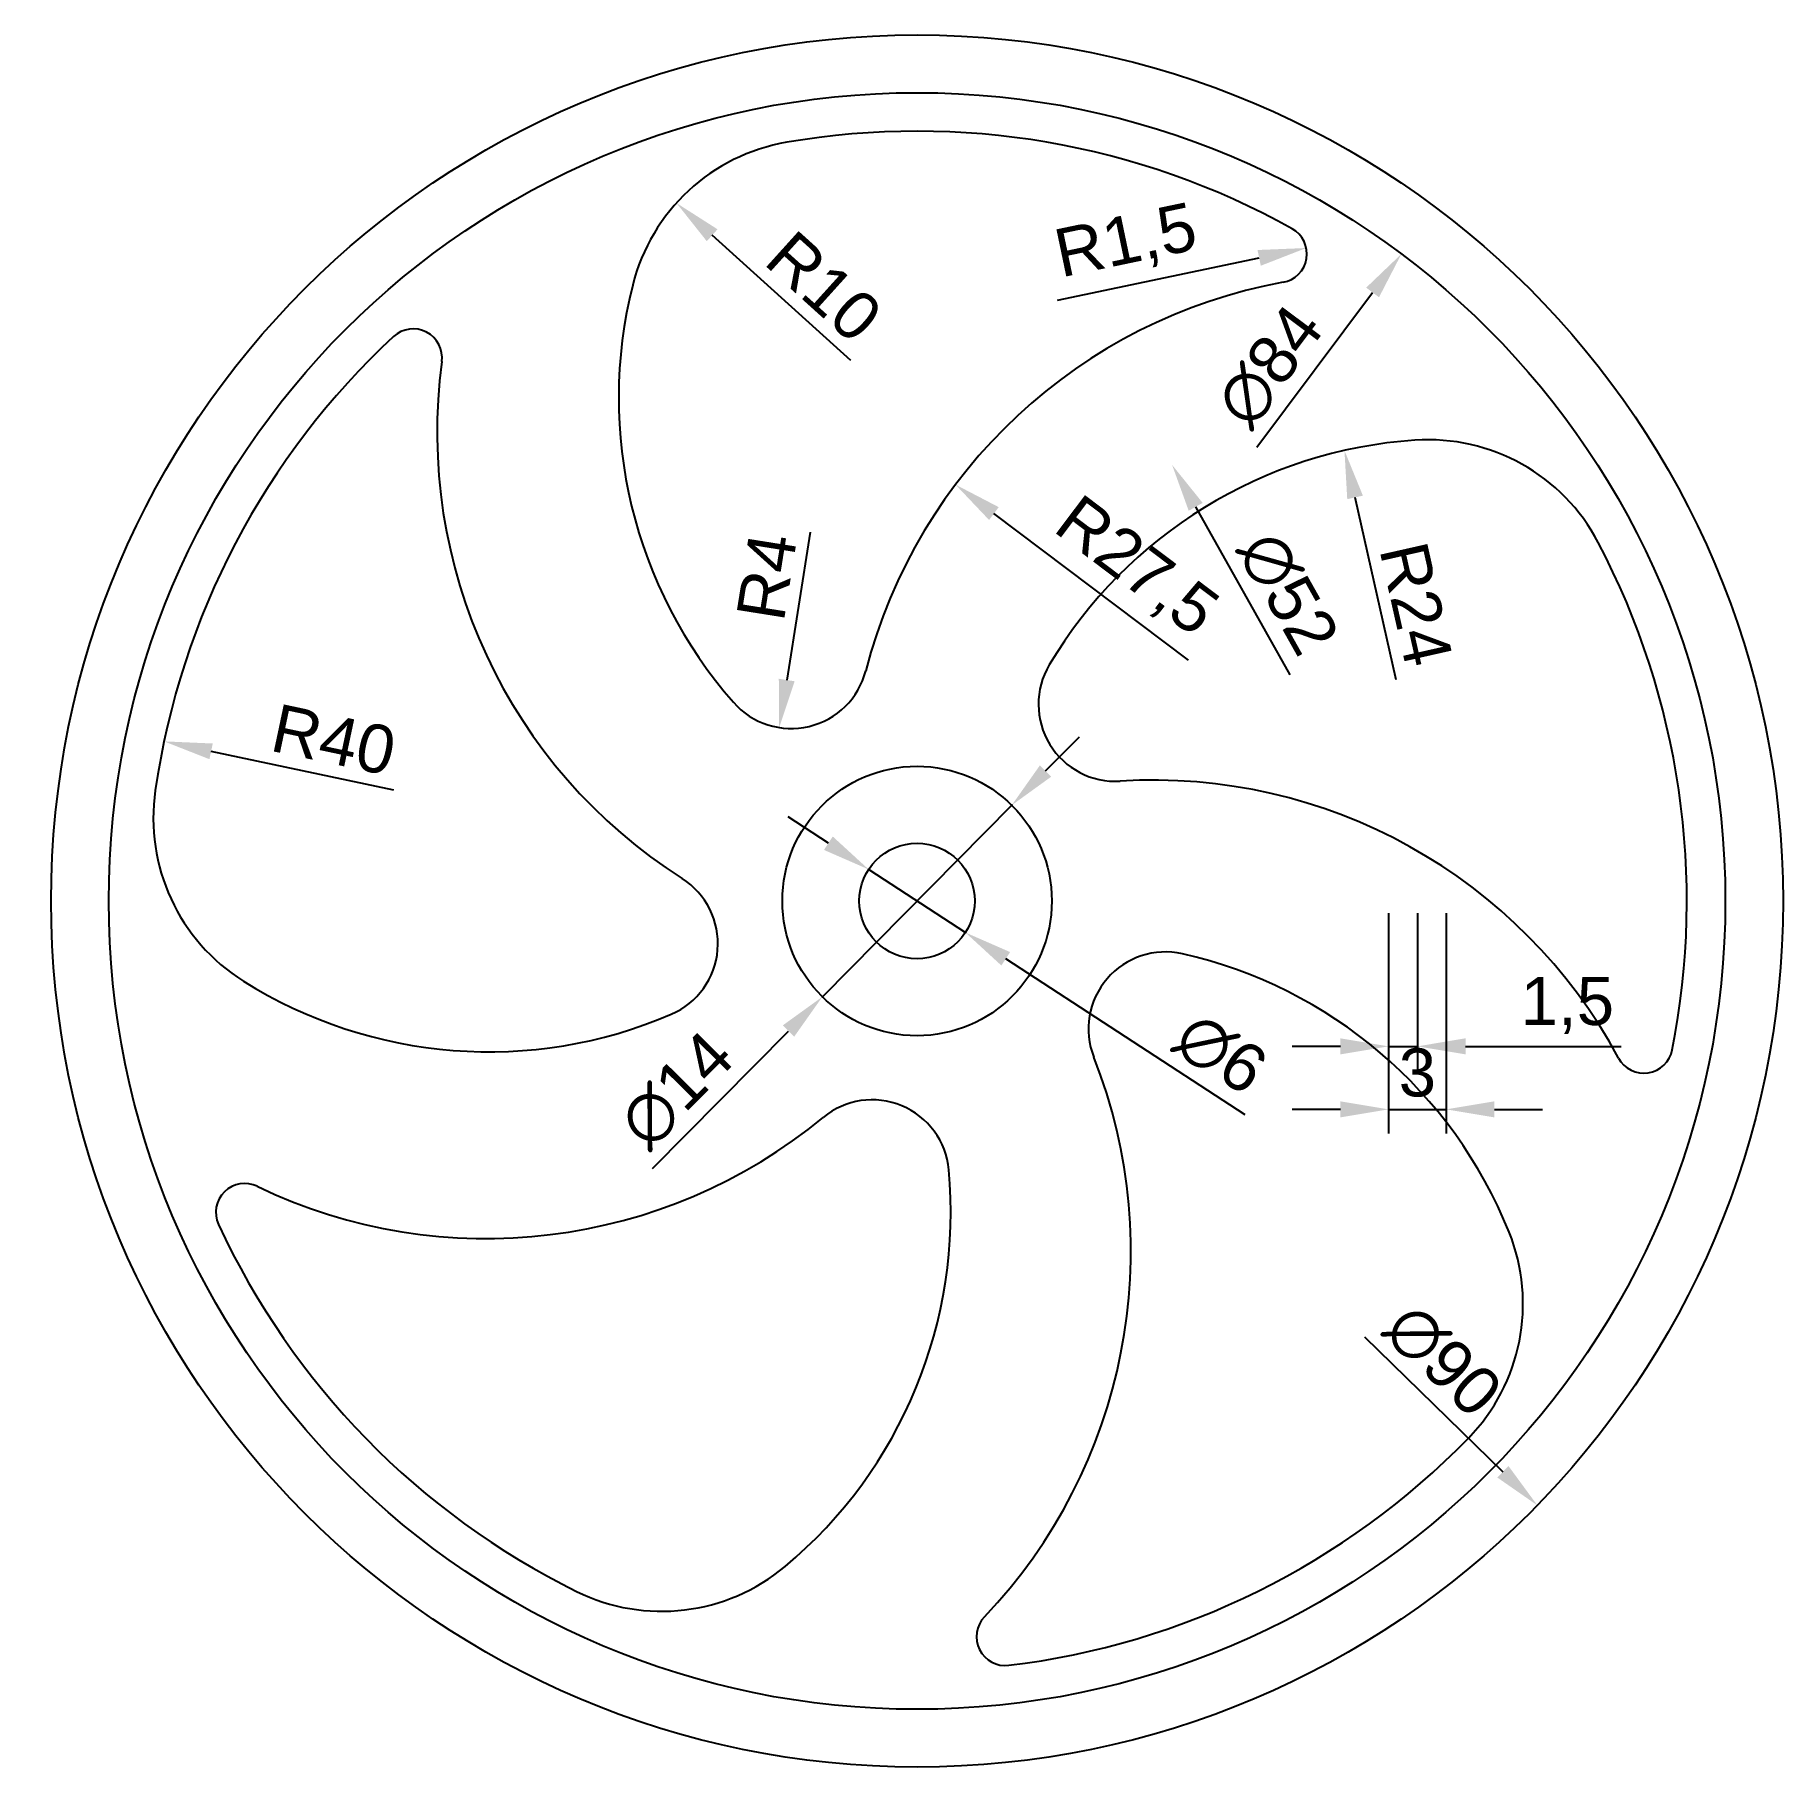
# Model space of a CAD drawing. Header units: millimetres. Extents: x 3029.4 to 3120.3, y 1840.9 to 1930.9.
import ezdxf

# ---------------------------------------------------------------- set-up
doc = ezdxf.new("R2010")
doc.units = ezdxf.units.MM
doc.layers.add('dim', color=7, linetype='Continuous', plot=False)
doc.layers.add('measure', color=1, linetype='Continuous')
doc.styles.get("Standard").update_dxf_attribs({"font": 'arial.ttf'})
doc.dimstyles.new('ISO-25', dxfattribs={"dimtxt": 2.5, "dimasz": 2.5, "dimexe": 1.25, "dimexo": 0.625, "dimtad": 1, "dimtxsty": 'Standard', "dimcen": 2.5, "dimadec": 0, "dimazin": 0, "dimtfac": 1, "dimtmove": 0, "dimatfit": 3, "dimfxl": 1, "dimarcsym": 0})

# ---------------------------------------------------------------- blocks, each defined once
blk = doc.blocks.new('*U6')
for centre, radius, start, end in [((4.723, -7.51), 24, 93.89092, 149.26095), ((3.773, 6.458), 10, 27.74848, 93.89092), ((-12.467, 2.713), 4, 149.26095, 273.53108), ((-10.527, -28.727), 27.5, 28.34662, 93.53108), ((14.996, -14.958), 1.5, 208.34662, 348.8451)]:
    blk.add_arc(centre, radius, start, end)
blk = doc.blocks.new('*U7')
at = {"color": 0, "linetype": 'ByBlock', "lineweight": -2, "transparency": 16777216}
for p, rotation in [((3075.156, 1909.895), 71.99999999999997), ((3052.418, 1893.224), 144), ((3061.246, 1866.448), 215.9999999999999), ((3089.44, 1866.57), 287.9999999999999)]:
    blk.add_blockref('*U6', p, dxfattribs=dict(at, rotation=rotation))
blk.add_blockref('*U6', (3098.036, 1893.421), dxfattribs=at)
blk = doc.blocks.new('*D8')
at = {"layer": 'dim', "color": 0, "transparency": 16777216}
for p in [(3080.181, 1890.889), (3070.338, 1880.934)]:
    blk.add_point(p, dxfattribs=at)
at = {"layer": 'measure', "color": 0, "lineweight": -2, "transparency": 16777216}
for p, q in [((3081.939, 1892.667), (3083.697, 1894.445)), ((3080.181, 1890.889), (3070.338, 1880.934)), ((3061.52, 1872.017), (3068.58, 1879.156))]:
    blk.add_line(p, q, dxfattribs=at)
at = {"layer": 'measure', "color": 0, "transparency": 16777216}
for points in [[(3081.643, 1892.96), (3082.235, 1892.374), (3080.181, 1890.889)], [(3068.283, 1879.449), (3068.876, 1878.863), (3070.338, 1880.934)]]:
    blk.add_solid(points, dxfattribs=at)
at = {"layer": 'measure', "color": 0, "transparency": 16777216, "insert": (3062.769, 1876.084), "char_height": 2.5, "attachment_point": 5, "rotation": 45.32238}
blk.add_mtext('∅14', dxfattribs=at)
blk = doc.blocks.new('*D9')
at = {"layer": 'dim', "color": 0, "transparency": 16777216}
for p in [(3072.746, 1887.55), (3077.773, 1884.274)]:
    blk.add_point(p, dxfattribs=at)
at = {"layer": 'measure', "color": 0, "lineweight": -2, "transparency": 16777216}
for p, q in [((3070.651, 1888.915), (3068.557, 1890.279)), ((3072.746, 1887.55), (3077.773, 1884.274)), ((3092.311, 1874.8), (3079.867, 1882.909))]:
    blk.add_line(p, q, dxfattribs=at)
at = {"layer": 'measure', "color": 0, "transparency": 16777216}
for points in [[(3070.879, 1889.264), (3070.424, 1888.565), (3072.746, 1887.55)], [(3080.095, 1883.258), (3079.64, 1882.56), (3077.773, 1884.274)]]:
    blk.add_solid(points, dxfattribs=at)
at = {"layer": 'measure', "color": 0, "transparency": 16777216, "insert": (3091.038, 1877.982), "char_height": 2.5, "attachment_point": 5, "rotation": 326.90898}
blk.add_mtext('∅6', dxfattribs=at)
blk = doc.blocks.new('*D10')
at = {"layer": 'Defpoints', "color": 0, "transparency": 16777216}
for p in [(3099.759, 1885.912), (3101.259, 1885.912), (3101.259, 1878.359)]:
    blk.add_point(p, dxfattribs=at)
at = {"layer": 'measure', "color": 0, "lineweight": -2, "transparency": 16777216}
for p, q in [((3099.759, 1885.287), (3099.759, 1877.109)), ((3101.259, 1885.287), (3101.259, 1877.109)), ((3097.259, 1878.359), (3094.759, 1878.359)), ((3099.759, 1878.359), (3101.259, 1878.359)), ((3103.759, 1878.359), (3111.844, 1878.359))]:
    blk.add_line(p, q, dxfattribs=at)
at = {"layer": 'measure', "color": 0, "transparency": 16777216}
for points in [[(3097.259, 1878.776), (3097.259, 1877.943), (3099.759, 1878.359)], [(3103.759, 1878.776), (3103.759, 1877.943), (3101.259, 1878.359)]]:
    blk.add_solid(points, dxfattribs=at)
at = {"layer": 'measure', "color": 0, "transparency": 16777216, "insert": (3109.052, 1880.487), "char_height": 2.5, "attachment_point": 5}
blk.add_mtext('1,5', dxfattribs=at)
blk = doc.blocks.new('*D11')
at = {"layer": 'Defpoints', "color": 0, "transparency": 16777216}
for p in [(3099.759, 1885.912), (3102.759, 1885.912), (3102.759, 1875.085)]:
    blk.add_point(p, dxfattribs=at)
at = {"layer": 'measure', "color": 0, "lineweight": -2, "transparency": 16777216}
for p, q in [((3099.759, 1885.287), (3099.759, 1873.835)), ((3102.759, 1885.287), (3102.759, 1873.835)), ((3097.259, 1875.085), (3094.759, 1875.085)), ((3099.759, 1875.085), (3102.759, 1875.085)), ((3105.259, 1875.085), (3107.759, 1875.085))]:
    blk.add_line(p, q, dxfattribs=at)
at = {"layer": 'measure', "color": 0, "transparency": 16777216}
for points in [[(3097.259, 1875.502), (3097.259, 1874.669), (3099.759, 1875.085)], [(3105.259, 1875.502), (3105.259, 1874.669), (3102.759, 1875.085)]]:
    blk.add_solid(points, dxfattribs=at)
at = {"layer": 'measure', "color": 0, "transparency": 16777216, "insert": (3101.259, 1876.987), "char_height": 2.5, "attachment_point": 5}
blk.add_mtext('3', dxfattribs=at)
blk = doc.blocks.new('*D12')
at = {"layer": 'Defpoints', "color": 0, "transparency": 16777216}
for p in [(3097.469, 1909.321), (3102.759, 1885.912)]:
    blk.add_point(p, dxfattribs=at)
at = {"layer": 'measure', "color": 0, "lineweight": -2, "transparency": 16777216}
blk.add_line((3100.161, 1897.408), (3098.02, 1906.883), dxfattribs=at)
at = {"layer": 'measure', "color": 0, "transparency": 16777216}
blk.add_solid([(3098.427, 1906.975), (3097.614, 1906.791), (3097.469, 1909.321)], dxfattribs=at)
at = {"layer": 'measure', "color": 0, "transparency": 16777216, "insert": (3101.2, 1901.341), "char_height": 2.5, "attachment_point": 5, "rotation": 282.73427}
blk.add_mtext('R24', dxfattribs=at)
blk = doc.blocks.new('*D13')
at = {"layer": 'Defpoints', "color": 0, "transparency": 16777216}
for p in [(3088.512, 1908.572), (3114.006, 1863.251)]:
    blk.add_point(p, dxfattribs=at)
at = {"layer": 'measure', "color": 0, "lineweight": -2, "transparency": 16777216}
blk.add_line((3094.653, 1897.656), (3089.738, 1906.394), dxfattribs=at)
at = {"layer": 'measure', "color": 0, "transparency": 16777216}
blk.add_solid([(3090.101, 1906.598), (3089.375, 1906.189), (3088.512, 1908.572)], dxfattribs=at)
at = {"layer": 'measure', "color": 0, "transparency": 16777216, "insert": (3094.527, 1901.902), "char_height": 2.5, "attachment_point": 5, "rotation": 299.3584}
blk.add_mtext('∅52', dxfattribs=at)
blk = doc.blocks.new('*D14')
at = {"layer": 'Defpoints', "color": 0, "transparency": 16777216}
for p in [(3077.256, 1907.548), (3099.224, 1891.006)]:
    blk.add_point(p, dxfattribs=at)
at = {"layer": 'measure', "color": 0, "lineweight": -2, "transparency": 16777216}
blk.add_line((3089.362, 1898.431), (3079.253, 1906.044), dxfattribs=at)
at = {"layer": 'measure', "color": 0, "transparency": 16777216}
blk.add_solid([(3079.503, 1906.377), (3079.002, 1905.711), (3077.256, 1907.548)], dxfattribs=at)
at = {"layer": 'measure', "color": 0, "transparency": 16777216, "insert": (3086.586, 1903.185), "char_height": 2.5, "attachment_point": 5, "rotation": 323.01997}
blk.add_mtext('R27,5', dxfattribs=at)
blk = doc.blocks.new('*D17')
at = {"layer": 'Defpoints', "color": 0, "transparency": 16777216}
for p in [(3036.129, 1894.206), (3075.259, 1885.912)]:
    blk.add_point(p, dxfattribs=at)
at = {"layer": 'measure', "color": 0, "lineweight": -2, "transparency": 16777216}
blk.add_line((3048.078, 1891.673), (3038.574, 1893.687), dxfattribs=at)
at = {"layer": 'measure', "color": 0, "transparency": 16777216}
blk.add_solid([(3038.661, 1894.095), (3038.488, 1893.28), (3036.129, 1894.206)], dxfattribs=at)
at = {"layer": 'measure', "color": 0, "transparency": 16777216, "insert": (3044.944, 1894.281), "char_height": 2.5, "attachment_point": 5, "rotation": 348.03261}
blk.add_mtext('R40', dxfattribs=at)
blk = doc.blocks.new('*D18')
at = {"layer": 'Defpoints', "color": 0, "transparency": 16777216}
for p in [(3062.757, 1922.179), (3070.18, 1915.478)]:
    blk.add_point(p, dxfattribs=at)
at = {"layer": 'measure', "color": 0, "lineweight": -2, "transparency": 16777216}
blk.add_line((3071.824, 1913.994), (3064.613, 1920.504), dxfattribs=at)
at = {"layer": 'measure', "color": 0, "transparency": 16777216}
blk.add_solid([(3064.892, 1920.814), (3064.333, 1920.195), (3062.757, 1922.179)], dxfattribs=at)
at = {"layer": 'measure', "color": 0, "transparency": 16777216, "insert": (3070.42, 1917.823), "char_height": 2.5, "attachment_point": 5, "rotation": 317.92515}
blk.add_mtext('R10', dxfattribs=at)
blk = doc.blocks.new('*D19')
at = {"layer": 'Defpoints', "color": 0, "transparency": 16777216}
for p in [(3094.015, 1919.534), (3095.484, 1919.841)]:
    blk.add_point(p, dxfattribs=at)
at = {"layer": 'measure', "color": 0, "lineweight": -2, "transparency": 16777216}
blk.add_line((3082.551, 1917.133), (3093.037, 1919.329), dxfattribs=at)
at = {"layer": 'measure', "color": 0, "transparency": 16777216}
blk.add_solid([(3092.951, 1919.737), (3093.122, 1918.921), (3095.484, 1919.841)], dxfattribs=at)
at = {"layer": 'measure', "color": 0, "transparency": 16777216, "insert": (3086.135, 1920.057), "char_height": 2.5, "attachment_point": 5, "rotation": 11.82856}
blk.add_mtext('R1,5', dxfattribs=at)
blk = doc.blocks.new('*D20')
at = {"layer": 'Defpoints', "color": 0, "transparency": 16777216}
for p in [(3068.723, 1898.876), (3068.095, 1894.926)]:
    blk.add_point(p, dxfattribs=at)
at = {"layer": 'measure', "color": 0, "lineweight": -2, "transparency": 16777216}
blk.add_line((3069.708, 1905.069), (3068.487, 1897.395), dxfattribs=at)
at = {"layer": 'measure', "color": 0, "transparency": 16777216}
blk.add_solid([(3068.076, 1897.46), (3068.899, 1897.329), (3068.095, 1894.926)], dxfattribs=at)
at = {"layer": 'measure', "color": 0, "transparency": 16777216, "insert": (3067.442, 1902.761), "char_height": 2.5, "attachment_point": 5, "rotation": 80.96251}
blk.add_mtext('R4', dxfattribs=at)
blk = doc.blocks.new('*D21')
at = {"layer": 'Defpoints', "color": 0, "transparency": 16777216}
for p in [(3100.429, 1919.534), (3050.089, 1852.289)]:
    blk.add_point(p, dxfattribs=at)
at = {"layer": 'measure', "color": 0, "lineweight": -2, "transparency": 16777216}
blk.add_line((3092.914, 1909.495), (3098.931, 1917.533), dxfattribs=at)
at = {"layer": 'measure', "color": 0, "transparency": 16777216}
blk.add_solid([(3098.598, 1917.782), (3099.265, 1917.283), (3100.429, 1919.534)], dxfattribs=at)
at = {"layer": 'measure', "color": 0, "transparency": 16777216, "insert": (3093.595, 1913.694), "char_height": 2.5, "attachment_point": 5, "rotation": 53.18112}
blk.add_mtext('∅84', dxfattribs=at)
blk = doc.blocks.new('*D22')
at = {"layer": 'Defpoints', "color": 0, "transparency": 16777216}
for p in [(3043.027, 1917.313), (3107.492, 1854.51)]:
    blk.add_point(p, dxfattribs=at)
at = {"layer": 'measure', "color": 0, "lineweight": -2, "transparency": 16777216}
blk.add_line((3098.508, 1863.263), (3105.701, 1856.255), dxfattribs=at)
at = {"layer": 'measure', "color": 0, "transparency": 16777216}
blk.add_solid([(3105.992, 1856.553), (3105.411, 1855.956), (3107.492, 1854.51)], dxfattribs=at)
at = {"layer": 'measure', "color": 0, "transparency": 16777216, "insert": (3102.585, 1862.043), "char_height": 2.5, "attachment_point": 5, "rotation": 315.74848}
blk.add_mtext('∅90', dxfattribs=at)

msp = doc.modelspace()

# ---------------------------------------------------------------- linework, layer by layer
for radius in [45, 42, 7, 3]:
    msp.add_circle((3075.259, 1885.912), radius)
for start, end in [(60.8451, 99.74848), (132.8451, 171.74848), (348.8451, 27.74848), (204.8451, 243.74848), (276.8451, 315.74848)]:
    msp.add_arc((3075.259, 1885.912), 40, start, end)

# ---------------------------------------------------------------- block references
msp.add_blockref('*U7', (0, 0))

# ---------------------------------------------------------------- dimensions: what is measured, and where the dimension line sits
at = {"layer": 'measure'}
for center, mpoint, picture, middle in [((3070.18, 1915.478), (3062.757, 1922.179), '*D18', (3069.146, 1916.412)), ((3094.015, 1919.534), (3095.484, 1919.841), '*D19', (3086.571, 1917.975)), ((3102.759, 1885.912), (3097.469, 1909.321), '*D12', (3099.366, 1900.926)), ((3099.224, 1891.006), (3077.256, 1907.548), '*D14', (3085.306, 1901.486)), ((3068.723, 1898.876), (3068.095, 1894.926), '*D20', (3069.294, 1902.466)), ((3075.259, 1885.912), (3036.129, 1894.206), '*D17', (3044.549, 1892.421))]:
    dim = msp.add_radius_dim(center=center, mpoint=mpoint, dimstyle='ISO-25', dxfattribs=at)
    dim.commit()
    dim.dimension.update_dxf_attribs({"geometry": picture, "text_midpoint": middle, "dimtype": 164})
for p1, p2, picture, middle in [((3050.089, 1852.289), (3100.429, 1919.534), '*D21', (3095.173, 1912.513)), ((3043.027, 1917.313), (3107.492, 1854.51), '*D22', (3101.209, 1860.631)), ((3114.006, 1863.251), (3088.512, 1908.572), '*D13', (3092.808, 1900.935)), ((3080.181, 1890.889), (3070.338, 1880.934), '*D8', (3064.171, 1874.698)), ((3072.746, 1887.55), (3077.773, 1884.274), '*D9', (3089.962, 1876.33))]:
    dim = msp.add_diameter_dim_2p(p1=p1, p2=p2, dimstyle='ISO-25', dxfattribs=at)
    dim.commit()
    dim.dimension.update_dxf_attribs({"geometry": picture, "text_midpoint": middle, "dimtype": 163})
for base, p2, picture, middle in [((3101.259, 1878.359), (3101.259, 1885.912), '*D10', (3109.052, 1880.487)), ((3102.759, 1875.085), (3102.759, 1885.912), '*D11', (3101.259, 1876.987))]:
    dim = msp.add_linear_dim(base=base, p1=(3099.759, 1885.912), p2=p2, dimstyle='ISO-25', dxfattribs=at)
    dim.commit()
    dim.dimension.update_dxf_attribs({"geometry": picture, "text_midpoint": middle})

doc.saveas('drawing.dxf')
